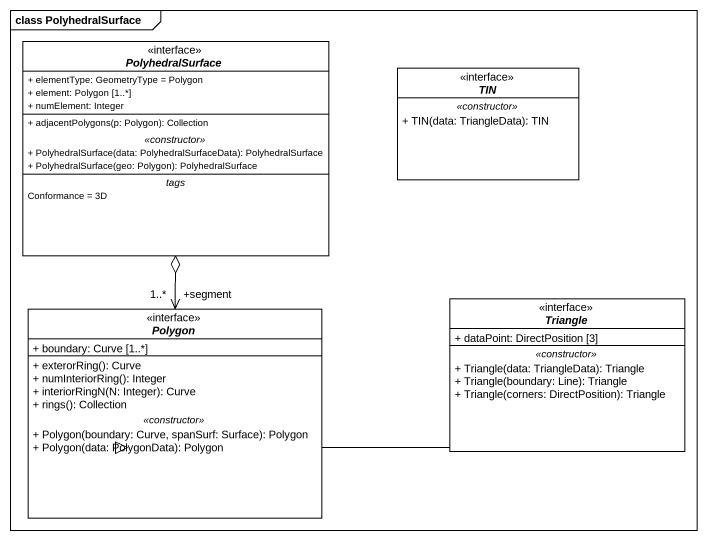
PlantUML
@startuml
mainframe class PolyhedralSurface
hide circle
hide empty members
skinparam classAttributeIconSize 0
interface PolyhedralSurface {
  + elementType: GeometryType = Polygon
  + element: Polygon [1..*]
  + numElement: Integer
  --
  + adjacentPolygons(p: Polygon): Collection
  .. <<constructor>> ..
  + PolyhedralSurface(data: PolyhedralSurfaceData): PolyhedralSurface
  + PolyhedralSurface(geo: Polygon): PolyhedralSurface
  -- tags --
  Conformance = 3D
}
interface TIN {
  .. <<constructor>> ..
  + TIN(data: TriangleData): TIN
}
interface Polygon {
  + boundary: Curve [1..*]
  --
  + exterorRing(): Curve
  + numInteriorRing(): Integer
  + interiorRingN(N: Integer): Curve
  + rings(): Collection
  .. <<constructor>> ..
  + Polygon(boundary: Curve, spanSurf: Surface): Polygon
  + Polygon(data: PolygonData): Polygon
}
interface Triangle {
  + dataPoint: DirectPosition [3]
  .. <<constructor>> ..
  + Triangle(data: TriangleData): Triangle
  + Triangle(boundary: Line): Triangle
  + Triangle(corners: DirectPosition): Triangle
}
Polygon "+segment\n1..*" <-up-o PolyhedralSurface
Triangle -left-|> Polygon
@enduml
